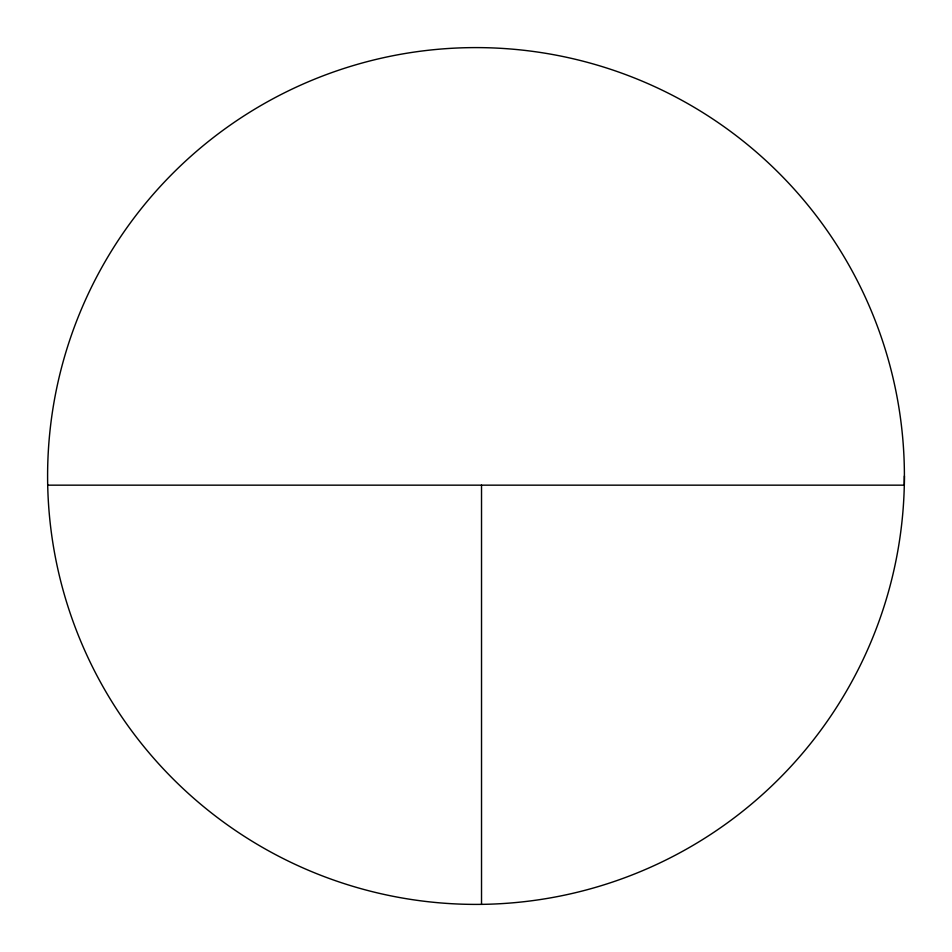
<?xml version="1.0" encoding="UTF-8"?>
<svg xmlns="http://www.w3.org/2000/svg" width="952" height="952" viewBox="0 0 952 952"><rect width="100%" height="100%" fill="white"/><g stroke="black" fill="none" stroke-linecap="round" stroke-linejoin="round"><path stroke-width="1.43" d="M904.4 476A428.4 428.4 0 0 1 261.8 847.006A428.4 428.4 0 0 1 261.8 104.994A428.4 428.4 0 0 1 904.4 476L904.305 485.163L47.695 485.163M481.522 485.163L481.522 904.364"/></g></svg>
